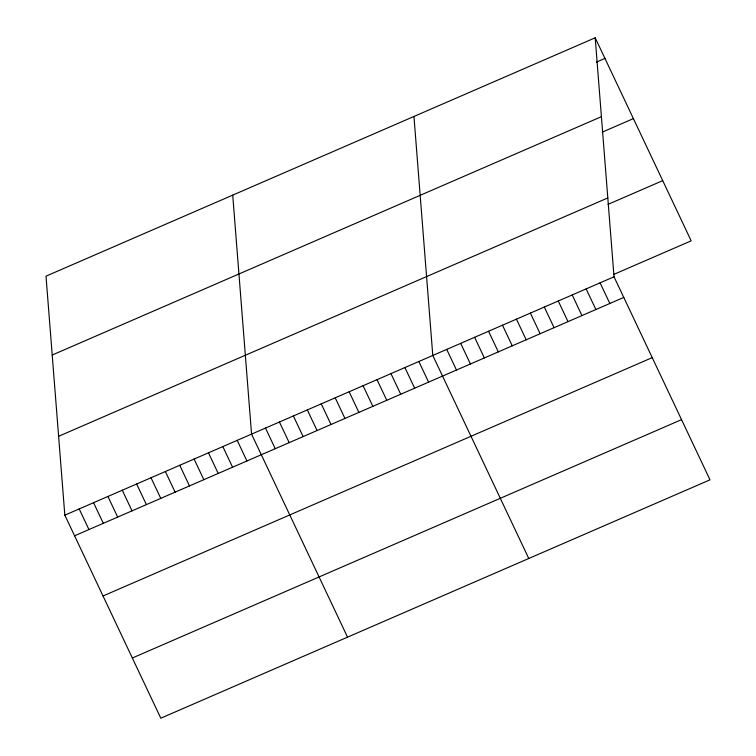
<?xml version="1.0" encoding="UTF-8"?>
<svg xmlns="http://www.w3.org/2000/svg" width="756" height="756" viewBox="0 0 756 756"><rect width="100%" height="100%" fill="white"/><g stroke="black" fill="none" stroke-linecap="round" stroke-linejoin="round"><path stroke-width="1.13" d="M595.199 37.8L46.003 276.167L64.827 515.167L160.801 718.2L709.997 479.833L614.023 276.8L595.199 37.8L691.173 240.833L613.957 274.343M596.371 62.143L604.942 58.42M52.211 355.036L601.407 116.67M602.296 132.12L633.396 118.616M58.618 436.297L607.815 197.93M608.022 204.375L662.719 180.637M64.827 515.167L614.023 276.8M74.579 535.787L623.776 297.429M103.033 595.983L652.23 357.626M132.347 658.003L681.543 419.646M600.084 282.857L609.837 303.477M586.146 288.905L595.889 309.525M572.207 294.953L581.95 315.573M558.259 301.001L568.011 321.631M544.32 307.059L554.072 327.679M530.381 313.107L540.124 333.727M516.442 319.155L526.185 339.784M502.494 325.212L512.247 345.832M488.556 331.26L498.308 351.88M474.617 337.308L484.36 357.938M460.669 343.356L470.421 363.986M446.73 349.414L456.482 370.034M528.765 558.495L432.791 355.462L413.957 116.462M418.852 361.51L428.595 382.139M404.904 367.567L414.657 388.187M390.965 373.615L400.718 394.235M377.027 379.663L386.779 400.293M363.088 385.711L372.831 406.341M349.14 391.769L358.892 412.389M335.201 397.817L344.953 418.437M321.262 403.865L331.015 424.494M307.323 409.922L317.066 430.542M293.375 415.97L303.128 436.59M279.436 422.018L289.189 442.647M265.498 428.076L275.25 448.695M347.533 637.157L251.559 434.124L232.725 195.124M237.195 440.351L246.938 460.98M222.831 446.588L232.574 467.217M208.467 452.825L218.21 473.445M194.103 459.062L203.846 479.682M179.739 465.29L189.482 485.919M165.375 471.527L175.118 492.147M151.011 477.764L160.763 498.384M136.647 483.991L146.399 504.621M122.283 490.228L132.035 510.848M107.919 496.465L117.671 517.085M93.555 502.693L103.307 523.322M79.191 508.93L88.943 529.55"/></g></svg>
